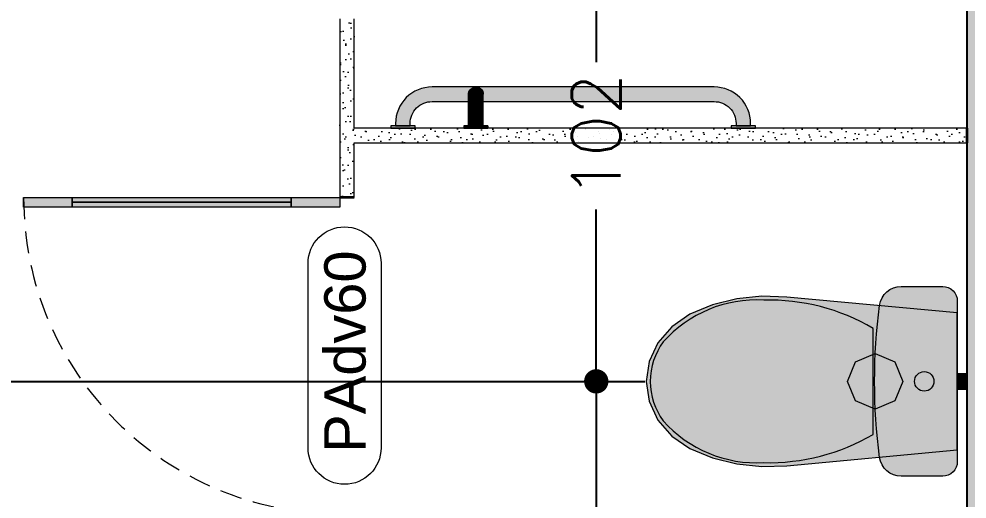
# Model space of a CAD drawing. Header units: metres. Extents: x -1783 to 21505, y -57 to 13660.
# Drawn here: x 13968.9 to 14163.8, y 10641.3 to 10739.9 of the extents above; entities that cross this region are included whole.
import ezdxf

# ---------------------------------------------------------------- set-up
doc = ezdxf.new("R2010")
doc.units = ezdxf.units.M
doc.header["$MEASUREMENT"] = 0
doc.linetypes.add('Dashed', pattern=[0.07, 0.045, -0.025])
for name, color, linetype in [('cotas', 7, 'Continuous'), ('COTAS EXECUTIVO.EXEC', 7, 'Continuous'), ('Marcadores de Porta Archicad', 7, 'Continuous'), ('PAREDE CONSTRUIR', 7, 'Continuous'), ('Portas Archicad', 7, 'Continuous')]:
    doc.layers.add(name, color=color, linetype=linetype)
for name, color, linetype, lineweight, true_color in [('LOUCAS-METAIS.ARQ_Caneta_No__13', 7, 'Continuous', 0, 0xaaaaaa), ('LOUCAS-METAIS.ARQ_Caneta_No__18', 7, 'Continuous', 0, 0xdfdfdf), ('PAREDE.ARQ_Caneta_No__97', 7, 'Continuous', 5, 0x6b6b6b), ('Portas Archicad_Caneta_No__9', 7, 'Continuous', 5, 0x020202), ('Portas Archicad_Caneta_No__97', 7, 'Continuous', 5, 0x6b6b6b)]:
    doc.layers.add(name, color=color, linetype=linetype, lineweight=lineweight, true_color=true_color)
for name, color, linetype, lineweight in [('LOUCAS-METAIS.ARQ_Caneta_No__96', 252, 'Continuous', 0), ('Marcadores de Porta Archicad_Caneta_No__7', 7, 'Continuous', 13), ('PAREDE CONSTRUIR_Caneta_No__241', 7, 'Continuous', 13), ('PAREDE.ARQ_Caneta_No__1', 7, 'Continuous', 35), ('PAREDE.ARQ_Caneta_No__241', 7, 'Continuous', 13), ('Portas Archicad_Caneta_No__1', 7, 'Continuous', 35)]:
    doc.layers.add(name, color=color, linetype=linetype, lineweight=lineweight)
doc.styles.add('GENERATED_STYLE_1', font='arial.ttf')
doc.styles.add('R80', font='romans.shx', dxfattribs={"height": 10})
doc.dimstyles.new('1-50', dxfattribs={"dimtxt": 10, "dimasz": 5, "dimexe": 10, "dimexo": 10, "dimgap": 3, "dimtad": 1, "dimdec": 1, "dimrnd": 1, "dimdsep": 46, "dimtxsty": 'R80', "dimblk": 'DOT', "dimcen": 0, "dimclrd": 252, "dimclre": 252, "dimclrt": 252, "dimadec": 0, "dimazin": 0, "dimtfac": 1, "dimtdec": 1, "dimtix": 1, "dimtmove": 2, "dimatfit": 3, "dimldrblk": 'DOT', "dimfxl": 1, "dimtolj": 1, "dimarcsym": 0})
pattern_1 = [(45, (18585.2446, 16076.2687), (-1.59099026, 1.59099026), [0, -1.5, 0, -2.25]), (110, (18590.2446, 16076.2687), (2.1143084, 0.7695453), [0, -1.1, 0, -1.9])]

# ---------------------------------------------------------------- blocks, each defined once
blk = doc.blocks.new('_Dot')
at = {"color": 0, "linetype": 'ByBlock', "lineweight": -2}
blk.add_line((-0.5, 0), (-1, 0), dxfattribs=at)
at = {"color": 0, "linetype": 'ByBlock', "const_width": 0.5}
blk.add_lwpolyline([(-0.25, 0, 1), (0.25, 0, 1)], format="xyb", close=True, dxfattribs=at)
blk = doc.blocks.new('*D7170')
at = {"layer": 'COTAS EXECUTIVO.EXEC', "color": 252, "lineweight": -2, "transparency": 16777216}
for p, q in [((13803.44, 10665.44), (14097.6, 10665.44)), ((14087.6, 10660.44), (14087.6, 10629.18)), ((14087.6, 10568.44), (14087.6, 10598.9)), ((13805.92, 10563.44), (14097.6, 10563.44))]:
    blk.add_line(p, q, dxfattribs=at)
at = {"layer": 'COTAS EXECUTIVO.EXEC', "color": 252, "lineweight": -2, "transparency": 16777216, "xscale": 5, "yscale": 5, "zscale": 5}
for p, rotation in [((14087.6, 10665.44), 90), ((14087.6, 10563.44), 270)]:
    blk.add_blockref('_Dot', p, dxfattribs=dict(at, rotation=rotation))
at = {"layer": 'COTAS EXECUTIVO.EXEC', "color": 252, "transparency": 16777216, "insert": (14087.6, 10614.04), "char_height": 10, "attachment_point": 5, "rotation": 90, "style": 'R80'}
blk.add_mtext('\\A1;102', dxfattribs=at)
blk = doc.blocks.new('*D7171')
at = {"layer": 'COTAS EXECUTIVO.EXEC', "color": 252, "lineweight": -2, "transparency": 16777216}
for p, q in [((13788.01, 10767.13), (14097.6, 10767.13)), ((14087.6, 10762.13), (14087.6, 10731.03)), ((14087.6, 10670.44), (14087.6, 10700.74)), ((13803.44, 10665.44), (14097.6, 10665.44))]:
    blk.add_line(p, q, dxfattribs=at)
at = {"layer": 'COTAS EXECUTIVO.EXEC', "color": 252, "lineweight": -2, "transparency": 16777216, "xscale": 5, "yscale": 5, "zscale": 5}
for p, rotation in [((14087.6, 10767.13), 90), ((14087.6, 10665.44), 270)]:
    blk.add_blockref('_Dot', p, dxfattribs=dict(at, rotation=rotation))
at = {"layer": 'COTAS EXECUTIVO.EXEC', "color": 252, "transparency": 16777216, "insert": (14087.6, 10715.88), "char_height": 10, "attachment_point": 5, "rotation": 90, "style": 'R80'}
blk.add_mtext('\\A1;102', dxfattribs=at)
blk = doc.blocks.new('*D7205')
at = {"layer": 'COTAS EXECUTIVO.EXEC', "color": 252, "lineweight": -2, "transparency": 16777216}
for p, q in [((14073.86, 10816.21), (13105.31, 10816.21)), ((13115.31, 10811.21), (13115.31, 10615.82)), ((13115.31, 10416.21), (13115.31, 10584.11)), ((13538.84, 10411.21), (13105.31, 10411.21))]:
    blk.add_line(p, q, dxfattribs=at)
at = {"layer": 'COTAS EXECUTIVO.EXEC', "color": 252, "lineweight": -2, "transparency": 16777216, "xscale": 5, "yscale": 5, "zscale": 5}
for p, rotation in [((13115.31, 10816.21), 90), ((13115.31, 10411.21), 270)]:
    blk.add_blockref('_Dot', p, dxfattribs=dict(at, rotation=rotation))
at = {"layer": 'COTAS EXECUTIVO.EXEC', "color": 252, "transparency": 16777216, "insert": (13115.31, 10599.97), "char_height": 10, "attachment_point": 5, "rotation": 90, "style": 'R80'}
blk.add_mtext('\\A1;405', dxfattribs=at)
blk = doc.blocks.new('*D7317')
at = {"layer": 'COTAS EXECUTIVO.EXEC', "color": 252, "lineweight": -2, "transparency": 16777216}
for p, q in [((14093.86, 10816.21), (14275.71, 10816.21)), ((14265.71, 10811.21), (14265.71, 10615.82)), ((14265.71, 10416.21), (14265.71, 10584.11)), ((13558.84, 10411.21), (14275.71, 10411.21))]:
    blk.add_line(p, q, dxfattribs=at)
at = {"layer": 'COTAS EXECUTIVO.EXEC', "color": 252, "lineweight": -2, "transparency": 16777216, "xscale": 5, "yscale": 5, "zscale": 5}
for p, rotation in [((14265.71, 10816.21), 90), ((14265.71, 10411.21), 270)]:
    blk.add_blockref('_Dot', p, dxfattribs=dict(at, rotation=rotation))
at = {"layer": 'COTAS EXECUTIVO.EXEC', "color": 252, "transparency": 16777216, "insert": (14265.71, 10599.97), "char_height": 10, "attachment_point": 5, "rotation": 90, "style": 'R80'}
blk.add_mtext('\\A1;405', dxfattribs=at)
blk = doc.blocks.new('Door 26_5')
at = {"layer": 'Portas Archicad', "linetype": 'Continuous', "lineweight": 0, "true_color": 0xffffff}
for points in [[(0.325, 0.65), (0.305, 0.65), (0.305, 0.55), (0.325, 0.55)], [(0.315, 0.55), (0.305, 0.55), (0.305, 0.1), (0.315, 0.1)], [(0.325, 0.55), (0.315, 0.55), (0.315, 0.1), (0.325, 0.1)], [(0.305, 0), (0.325, 0), (0.325, 0.1), (0.305, 0.1)]]:
    blk.add_hatch(color=7, dxfattribs=at).paths.add_polyline_path(points)
at = {"layer": 'Portas Archicad_Caneta_No__1', "color": 7, "linetype": 'Continuous', "lineweight": 35}
for p, q in [((-0.325, -0.03), (-0.325, 0)), ((-0.325, -0.03), (-0.325, 0)), ((0.325, -0.03), (0.325, 0)), ((0.325, -0.03), (0.325, 0))]:
    blk.add_line(p, q, dxfattribs=at)
at = {"layer": 'Portas Archicad_Caneta_No__9', "color": 18, "linetype": 'Continuous', "lineweight": 5, "true_color": 0x020202}
for p, q in [((0.305, 0.55), (0.305, 0.65)), ((0.305, 0.65), (0.325, 0.65)), ((0.325, 0.65), (0.325, 0.55)), ((0.325, 0.55), (0.305, 0.55)), ((0.315, 0.55), (0.315, 0.1)), ((0.305, 0), (0.305, 0.1)), ((0.305, 0.1), (0.325, 0.1)), ((0.325, 0.1), (0.325, 0)), ((0.325, 0), (0.305, 0))]:
    blk.add_line(p, q, dxfattribs=at)
at = {"layer": 'Portas Archicad_Caneta_No__9', "color": 18, "linetype": 'Continuous', "lineweight": 5, "true_color": 0x020202, "flags": 128}
for points in [[(0.315, 0.55), (0.315, 0.1), (0.305, 0.1), (0.305, 0.55)], [(0.325, 0.55), (0.325, 0.1), (0.315, 0.1), (0.315, 0.55)]]:
    blk.add_lwpolyline(points, close=True, dxfattribs=at)
at = {"layer": 'Portas Archicad_Caneta_No__97', "color": 251, "linetype": 'Dashed', "lineweight": 5, "true_color": 0x6b6b6b}
blk.add_arc((0.325, 0), 0.65, 90, 180, dxfattribs=at)
blk = doc.blocks.new('WC Disabled 26')
at = {"layer": 'LOUCAS-METAIS.ARQ_Caneta_No__18', "linetype": 'Continuous', "lineweight": 0, "true_color": 0xdfdfdf}
for points in [[(-0.0113, -0.02), (0, -0.02), (0, 0), (-0.0113, 0)], [(0, -0.02), (0.0113, -0.02), (0.0113, 0), (0, 0)], [(0.0113, -0.02), (0.016, -0.02), (0.016, 0), (0.0113, 0)], [(-0.016, -0.02), (-0.0113, -0.02), (-0.0113, 0), (-0.016, 0)], [(0.165, -0.02), (-0.165, -0.02, 0.414214), (-0.195, -0.05), (-0.195, -0.1354, 0.375967), (-0.1562, -0.1797, 0.066259), (0.1562, -0.1797, 0.375967), (0.195, -0.1354), (0.195, -0.05, 0.414214)], [(-0.1694, -0.4734), (-0.157, -0.5232), (-0.138, -0.5701), (-0.1124, -0.6073), (-0.0794, -0.6358), (-0.041, -0.6538), (0, -0.66), (0.041, -0.6538), (0.0794, -0.6358), (0.1124, -0.6073), (0.138, -0.5701), (0.157, -0.5232), (0.1694, -0.4734), (0.1749, -0.4221), (0.1733, -0.3704), (0.141, -0.02), (-0.141, -0.02), (-0.1733, -0.3704), (-0.1749, -0.4221)]]:
    blk.add_hatch(color=254, dxfattribs=at).paths.add_polyline_path(points)
at = {"layer": 'LOUCAS-METAIS.ARQ_Caneta_No__13', "color": 253, "linetype": 'Continuous', "lineweight": 0, "true_color": 0xaaaaaa}
for p, q in [((-0.0113, 0), (0, 0)), ((0, 0), (0.0113, 0)), ((0.0113, 0), (0.016, 0)), ((0.016, -0.02), (0.016, 0)), ((-0.016, 0), (-0.0113, 0)), ((-0.016, -0.02), (-0.016, 0)), ((-0.016, -0.02), (-0.0113, -0.02)), ((-0.0113, -0.02), (0, -0.02)), ((0, -0.02), (0.0113, -0.02)), ((0.0113, -0.02), (0.016, -0.02)), ((-0.0403, -0.1484), (0, -0.1317)), ((0, -0.1317), (0.0403, -0.1484)), ((-0.057, -0.1887), (-0.0403, -0.1484)), ((0.0403, -0.1484), (0.057, -0.1887)), ((0, -0.193), (-0.1089, -0.193)), ((-0.0403, -0.229), (-0.057, -0.1887)), ((0.1089, -0.193), (0, -0.193)), ((0.057, -0.1887), (0.0403, -0.229)), ((0, -0.2457), (-0.0403, -0.229)), ((0.0403, -0.229), (0, -0.2457))]:
    blk.add_line(p, q, dxfattribs=at)
at = {"layer": 'LOUCAS-METAIS.ARQ_Caneta_No__13', "color": 253, "linetype": 'Continuous', "lineweight": 0, "true_color": 0xaaaaaa, "flags": 128}
blk.add_lwpolyline([(0.165, -0.02, -0.414214), (0.195, -0.05), (0.195, -0.1354, -0.375967), (0.1562, -0.1797, -0.066259), (-0.1562, -0.1797, -0.375967), (-0.195, -0.1354), (-0.195, -0.05, -0.414214), (-0.165, -0.02)], format="xyb", close=True, dxfattribs=at)
blk.add_lwpolyline([(-0.1694, -0.4734), (-0.157, -0.5232), (-0.138, -0.5701), (-0.1124, -0.6073), (-0.0794, -0.6358), (-0.041, -0.6538), (0, -0.66), (0.041, -0.6538), (0.0794, -0.6358), (0.1124, -0.6073), (0.138, -0.5701), (0.157, -0.5232), (0.1694, -0.4734), (0.1749, -0.4221), (0.1733, -0.3704), (0.141, -0.02), (-0.141, -0.02), (-0.1733, -0.3704), (-0.1749, -0.4221)], close=True, dxfattribs=at)
at = {"layer": 'LOUCAS-METAIS.ARQ_Caneta_No__13', "color": 253, "linetype": 'Continuous', "lineweight": 0, "true_color": 0xaaaaaa}
blk.add_circle((0, -0.088), 0.02, dxfattribs=at)
for centre, major_axis, start_param, end_param in [((0.2581, -0.4079), (0, 0.4255), 1.041392, 1.594412), ((-0.2581, -0.4079), (0, 0.4255), 4.688771, 5.241791), ((0.0895, -0.4323), (0, 0.2571), 1.515065, 2.415654), ((-0.0895, -0.4323), (0, 0.2571), 3.867528, 4.768116), ((0.0008, -0.5128), (0, 0.1386), 2.509088, 3.135732), ((-0.0008, -0.5128), (0, 0.1386), 3.147454, 3.774097)]:
    blk.add_ellipse(centre, major_axis=major_axis, ratio=0.999377, start_param=start_param, end_param=end_param, dxfattribs=at)
blk = doc.blocks.new('Grab Bar 26_4')
at = {"layer": 'LOUCAS-METAIS.ARQ_Caneta_No__18', "linetype": 'Continuous', "lineweight": 0, "true_color": 0xdfdfdf}
for points in [[(-0.375, 0), (-0.375, -0.005), (-0.325, -0.005), (-0.325, 0)], [(0.325, 0), (0.325, -0.005), (0.375, -0.005), (0.375, 0)], [(-0.365, -0.005), (-0.365, -0.01, 0.414214), (-0.29, -0.085), (0.29, -0.085, 0.414214), (0.365, -0.01), (0.365, -0.005), (0.335, -0.005), (0.335, -0.01, -0.414214), (0.29, -0.055), (-0.29, -0.055, -0.414214), (-0.335, -0.01), (-0.335, -0.005)]]:
    blk.add_hatch(color=254, dxfattribs=at).paths.add_polyline_path(points)
at = {"layer": 'LOUCAS-METAIS.ARQ_Caneta_No__96', "color": 252, "linetype": 'Continuous', "lineweight": 0, "flags": 128}
for points in [[(-0.375, 0), (-0.375, -0.005), (-0.325, -0.005), (-0.325, 0)], [(0.325, 0), (0.325, -0.005), (0.375, -0.005), (0.375, 0)]]:
    blk.add_lwpolyline(points, close=True, dxfattribs=at)
blk.add_lwpolyline([(-0.365, -0.005), (-0.365, -0.01, 0.414214), (-0.29, -0.085), (0.29, -0.085, 0.414214), (0.365, -0.01), (0.365, -0.005), (0.335, -0.005), (0.335, -0.01, -0.414214), (0.29, -0.055), (-0.29, -0.055, -0.414214), (-0.335, -0.01), (-0.335, -0.005)], format="xyb", close=True, dxfattribs=at)
blk = doc.blocks.new('Grab Bar 26_3')
at = {"layer": 'LOUCAS-METAIS.ARQ_Caneta_No__18', "linetype": 'Continuous', "lineweight": 0, "true_color": 0xdfdfdf}
for points in [[(-0.017, 0), (-0.017, -0.005), (-0.0108, -0.005), (-0.0108, 0)], [(-0.0108, -0.005), (-0.0037, -0.005), (-0.0037, 0), (-0.0108, 0)], [(-0.0037, 0), (-0.0037, -0.005), (0.0037, -0.005), (0.0037, 0)], [(0.0037, -0.005), (0.0108, -0.005), (0.0108, 0), (0.0037, 0)], [(0.0108, 0), (0.0108, -0.005), (0.017, -0.005), (0.017, 0)], [(0.017, -0.005), (0.0217, -0.005), (0.0217, 0), (0.017, 0)], [(0.0217, -0.005), (0.0244, -0.005), (0.0244, 0), (0.0217, 0)], [(0.0244, 0), (0.0244, -0.005), (0.0249, -0.005), (0.0249, 0)], [(-0.0249, 0), (-0.0249, -0.005), (-0.0244, -0.005), (-0.0244, 0)], [(-0.0244, -0.005), (-0.0217, -0.005), (-0.0217, 0), (-0.0244, 0)], [(-0.0217, -0.005), (-0.017, -0.005), (-0.017, 0), (-0.0217, 0)], [(-0.015, -0.01), (-0.0147, -0.0102), (-0.0147, -0.005), (-0.015, -0.005)], [(-0.015, -0.01), (-0.015, -0.0234), (-0.0147, -0.024), (-0.0147, -0.0102)], [(-0.0147, -0.005), (-0.0147, -0.0102), (-0.014, -0.0103), (-0.014, -0.005)], [(-0.0147, -0.0102), (-0.0147, -0.024), (-0.014, -0.0246), (-0.014, -0.0103)], [(-0.014, -0.0103), (-0.0129, -0.0104), (-0.0129, -0.005), (-0.014, -0.005)], [(-0.014, -0.0246), (-0.0129, -0.0251), (-0.0129, -0.0104), (-0.014, -0.0103)], [(-0.0129, -0.005), (-0.0129, -0.0104), (-0.0113, -0.0106), (-0.0113, -0.005)], [(-0.0113, -0.0106), (-0.0129, -0.0104), (-0.0129, -0.0251), (-0.0113, -0.0256)], [(-0.0113, -0.005), (-0.0113, -0.0106), (-0.0094, -0.0107), (-0.0094, -0.005)], [(-0.0094, -0.0107), (-0.0113, -0.0106), (-0.0113, -0.0256), (-0.0094, -0.026)], [(-0.0094, -0.0107), (-0.0073, -0.0107), (-0.0073, -0.005), (-0.0094, -0.005)], [(-0.0094, -0.0107), (-0.0094, -0.026), (-0.0073, -0.0263), (-0.0073, -0.0107)], [(-0.0073, -0.005), (-0.0073, -0.0107), (-0.0049, -0.0108), (-0.0049, -0.005)], [(-0.0049, -0.0108), (-0.0073, -0.0107), (-0.0073, -0.0263), (-0.0049, -0.0265)], [(-0.0049, -0.005), (-0.0049, -0.0108), (-0.0023, -0.0108), (-0.0023, -0.005)], [(-0.0023, -0.0108), (-0.0049, -0.0108), (-0.0049, -0.0265), (-0.0023, -0.0267)], [(-0.0023, -0.005), (-0.0023, -0.0108), (0.0003, -0.0108), (0.0003, -0.005)], [(0.0003, -0.0108), (-0.0023, -0.0108), (-0.0023, -0.0267), (0.0003, -0.0267)], [(0.0003, -0.005), (0.0003, -0.0108), (0.0029, -0.0108), (0.0029, -0.005)], [(0.0029, -0.0108), (0.0003, -0.0108), (0.0003, -0.0267), (0.0029, -0.0266)], [(0.0029, -0.0108), (0.0054, -0.0108), (0.0054, -0.005), (0.0029, -0.005)], [(0.0029, -0.0266), (0.0054, -0.0265), (0.0054, -0.0108), (0.0029, -0.0108)], [(0.0054, -0.005), (0.0054, -0.0108), (0.0077, -0.0107), (0.0077, -0.005)], [(0.0077, -0.0107), (0.0054, -0.0108), (0.0054, -0.0265), (0.0077, -0.0262)], [(0.0077, -0.005), (0.0077, -0.0107), (0.0098, -0.0106), (0.0098, -0.005)], [(0.0098, -0.0106), (0.0077, -0.0107), (0.0077, -0.0262), (0.0098, -0.0259)], [(0.0098, -0.005), (0.0098, -0.0106), (0.0117, -0.0105), (0.0117, -0.005)], [(0.0098, -0.0106), (0.0098, -0.0259), (0.0117, -0.0255), (0.0117, -0.0105)], [(0.0117, -0.005), (0.0117, -0.0105), (0.0131, -0.0104), (0.0131, -0.005)], [(0.0131, -0.0104), (0.0117, -0.0105), (0.0117, -0.0255), (0.0131, -0.025)], [(0.0131, -0.005), (0.0131, -0.0104), (0.0142, -0.0103), (0.0142, -0.005)], [(0.0142, -0.0103), (0.0131, -0.0104), (0.0131, -0.025), (0.0142, -0.0244)], [(0.0142, -0.005), (0.0142, -0.0103), (0.0148, -0.0101), (0.0148, -0.005)], [(0.0142, -0.0103), (0.0142, -0.0244), (0.0148, -0.0239), (0.0148, -0.0101)], [(0.015, -0.005), (0.0148, -0.005), (0.0148, -0.0101), (0.015, -0.01)], [(0.0148, -0.0101), (0.0148, -0.0239), (0.015, -0.0233), (0.015, -0.01)], [(-0.0147, -0.024), (-0.015, -0.0234), (-0.015, -0.0361), (-0.0147, -0.0373)], [(-0.015, -0.0476), (-0.0147, -0.0492), (-0.0147, -0.0373), (-0.015, -0.0361)], [(-0.0147, -0.024), (-0.0147, -0.0373), (-0.014, -0.0384), (-0.014, -0.0246)], [(-0.014, -0.0384), (-0.0147, -0.0373), (-0.0147, -0.0492), (-0.014, -0.0508)], [(-0.014, -0.0246), (-0.014, -0.0384), (-0.0129, -0.0394), (-0.0129, -0.0251)], [(-0.014, -0.0508), (-0.0129, -0.0523), (-0.0129, -0.0394), (-0.014, -0.0384)], [(-0.0129, -0.0251), (-0.0129, -0.0394), (-0.0113, -0.0403), (-0.0113, -0.0256)], [(-0.0094, -0.026), (-0.0113, -0.0256), (-0.0113, -0.0403), (-0.0094, -0.0411)], [(-0.0094, -0.0411), (-0.0073, -0.0418), (-0.0073, -0.0263), (-0.0094, -0.026)], [(-0.0049, -0.0265), (-0.0073, -0.0263), (-0.0073, -0.0418), (-0.0049, -0.0422)], [(-0.0023, -0.0267), (-0.0049, -0.0265), (-0.0049, -0.0422), (-0.0023, -0.0425)], [(0.0003, -0.0267), (-0.0023, -0.0267), (-0.0023, -0.0425), (0.0003, -0.0426)], [(0.0029, -0.0266), (0.0003, -0.0267), (0.0003, -0.0426), (0.0029, -0.0425)], [(0.0029, -0.0425), (0.0054, -0.0421), (0.0054, -0.0265), (0.0029, -0.0266)], [(0.0077, -0.0262), (0.0054, -0.0265), (0.0054, -0.0421), (0.0077, -0.0416)], [(0.0098, -0.0259), (0.0077, -0.0262), (0.0077, -0.0416), (0.0098, -0.041)], [(0.0098, -0.0259), (0.0098, -0.041), (0.0117, -0.0402), (0.0117, -0.0255)], [(0.0117, -0.0255), (0.0117, -0.0402), (0.0131, -0.0392), (0.0131, -0.025)], [(0.0131, -0.025), (0.0131, -0.0392), (0.0142, -0.0382), (0.0142, -0.0244)], [(0.0142, -0.0382), (0.0131, -0.0392), (0.0131, -0.052), (0.0142, -0.0505)], [(0.0142, -0.0244), (0.0142, -0.0382), (0.0148, -0.0371), (0.0148, -0.0239)], [(0.0142, -0.0505), (0.0148, -0.0489), (0.0148, -0.0371), (0.0142, -0.0382)], [(0.015, -0.0233), (0.0148, -0.0239), (0.0148, -0.0371), (0.015, -0.0359)], [(0.0148, -0.0371), (0.0148, -0.0489), (0.015, -0.0472), (0.015, -0.0359)], [(-0.0147, -0.0492), (-0.015, -0.0476), (-0.015, -0.0571), (-0.0147, -0.0592)], [(-0.0147, -0.0592), (-0.015, -0.0571), (-0.015, -0.0643), (-0.0147, -0.0667)], [(-0.014, -0.0508), (-0.0147, -0.0492), (-0.0147, -0.0592), (-0.014, -0.0611)], [(-0.014, -0.0508), (-0.014, -0.0611), (-0.0129, -0.063), (-0.0129, -0.0523)], [(-0.0129, -0.0394), (-0.0129, -0.0523), (-0.0113, -0.0536), (-0.0113, -0.0403)], [(-0.0129, -0.0523), (-0.0129, -0.063), (-0.0113, -0.0647), (-0.0113, -0.0536)], [(-0.0113, -0.0403), (-0.0113, -0.0536), (-0.0094, -0.0547), (-0.0094, -0.0411)], [(-0.0113, -0.0647), (-0.0094, -0.0661), (-0.0094, -0.0547), (-0.0113, -0.0536)], [(-0.0094, -0.0411), (-0.0094, -0.0547), (-0.0073, -0.0556), (-0.0073, -0.0418)], [(-0.0094, -0.0547), (-0.0094, -0.0661), (-0.0073, -0.0672), (-0.0073, -0.0556)], [(-0.0073, -0.0418), (-0.0073, -0.0556), (-0.0049, -0.0563), (-0.0049, -0.0422)], [(-0.0073, -0.0556), (-0.0073, -0.0672), (-0.0049, -0.0681), (-0.0049, -0.0563)], [(-0.0049, -0.0563), (-0.0023, -0.0567), (-0.0023, -0.0425), (-0.0049, -0.0422)], [(-0.0049, -0.0563), (-0.0049, -0.0681), (-0.0023, -0.0686), (-0.0023, -0.0567)], [(-0.0023, -0.0425), (-0.0023, -0.0567), (0.0003, -0.0568), (0.0003, -0.0426)], [(-0.0023, -0.0686), (0.0003, -0.0687), (0.0003, -0.0568), (-0.0023, -0.0567)], [(0.0003, -0.0426), (0.0003, -0.0568), (0.0029, -0.0566), (0.0029, -0.0425)], [(0.0003, -0.0687), (0.0029, -0.0685), (0.0029, -0.0566), (0.0003, -0.0568)], [(0.0029, -0.0425), (0.0029, -0.0566), (0.0054, -0.0562), (0.0054, -0.0421)], [(0.0029, -0.0566), (0.0029, -0.0685), (0.0054, -0.0679), (0.0054, -0.0562)], [(0.0054, -0.0421), (0.0054, -0.0562), (0.0077, -0.0555), (0.0077, -0.0416)], [(0.0054, -0.0562), (0.0054, -0.0679), (0.0077, -0.067), (0.0077, -0.0555)], [(0.0077, -0.0416), (0.0077, -0.0555), (0.0098, -0.0545), (0.0098, -0.041)], [(0.0077, -0.0555), (0.0077, -0.067), (0.0098, -0.0658), (0.0098, -0.0545)], [(0.0098, -0.041), (0.0098, -0.0545), (0.0117, -0.0533), (0.0117, -0.0402)], [(0.0098, -0.0658), (0.0117, -0.0643), (0.0117, -0.0533), (0.0098, -0.0545)], [(0.0117, -0.0402), (0.0117, -0.0533), (0.0131, -0.052), (0.0131, -0.0392)], [(0.0117, -0.0533), (0.0117, -0.0643), (0.0131, -0.0626), (0.0131, -0.052)], [(0.0131, -0.0626), (0.0142, -0.0608), (0.0142, -0.0505), (0.0131, -0.052)], [(0.0142, -0.0505), (0.0142, -0.0608), (0.0148, -0.0588), (0.0148, -0.0489)], [(0.015, -0.0472), (0.0148, -0.0489), (0.0148, -0.0588), (0.015, -0.0567)], [(0.015, -0.0567), (0.0148, -0.0588), (0.0148, -0.0662), (0.015, -0.0638)], [(-0.015, -0.0688), (-0.0147, -0.0713), (-0.0147, -0.0667), (-0.015, -0.0643)], [(-0.0147, -0.0713), (-0.015, -0.0688), (-0.015, -0.0703), (-0.0147, -0.0729)], [(-0.0147, -0.0592), (-0.0147, -0.0667), (-0.014, -0.0689), (-0.014, -0.0611)], [(-0.0147, -0.0667), (-0.0147, -0.0713), (-0.014, -0.0738), (-0.014, -0.0689)], [(-0.014, -0.0738), (-0.0147, -0.0713), (-0.0147, -0.0729), (-0.014, -0.0754)], [(-0.014, -0.0611), (-0.014, -0.0689), (-0.0129, -0.0711), (-0.0129, -0.063)], [(-0.014, -0.0689), (-0.014, -0.0738), (-0.0129, -0.0761), (-0.0129, -0.0711)], [(-0.014, -0.0754), (-0.0129, -0.0777), (-0.0129, -0.0761), (-0.014, -0.0738)], [(-0.0129, -0.0711), (-0.0113, -0.073), (-0.0113, -0.0647), (-0.0129, -0.063)], [(-0.0129, -0.0711), (-0.0129, -0.0761), (-0.0113, -0.0782), (-0.0113, -0.073)], [(-0.0113, -0.0782), (-0.0129, -0.0761), (-0.0129, -0.0777), (-0.0113, -0.0798)], [(-0.0113, -0.0647), (-0.0113, -0.073), (-0.0094, -0.0746), (-0.0094, -0.0661)], [(-0.0113, -0.073), (-0.0113, -0.0782), (-0.0094, -0.0799), (-0.0094, -0.0746)], [(-0.0094, -0.0661), (-0.0094, -0.0746), (-0.0073, -0.076), (-0.0073, -0.0672)], [(-0.0094, -0.0746), (-0.0094, -0.0799), (-0.0073, -0.0814), (-0.0073, -0.076)], [(-0.0073, -0.076), (-0.0049, -0.0769), (-0.0049, -0.0681), (-0.0073, -0.0672)], [(-0.0073, -0.0814), (-0.0049, -0.0824), (-0.0049, -0.0769), (-0.0073, -0.076)], [(-0.0049, -0.0769), (-0.0023, -0.0775), (-0.0023, -0.0686), (-0.0049, -0.0681)], [(-0.0049, -0.0824), (-0.0023, -0.083), (-0.0023, -0.0775), (-0.0049, -0.0769)], [(-0.0023, -0.0775), (0.0003, -0.0777), (0.0003, -0.0687), (-0.0023, -0.0686)], [(-0.0023, -0.083), (0.0003, -0.0832), (0.0003, -0.0777), (-0.0023, -0.0775)], [(0.0003, -0.0687), (0.0003, -0.0777), (0.0029, -0.0774), (0.0029, -0.0685)], [(0.0003, -0.0777), (0.0003, -0.0832), (0.0029, -0.0829), (0.0029, -0.0774)], [(0.0029, -0.0685), (0.0029, -0.0774), (0.0054, -0.0768), (0.0054, -0.0679)], [(0.0029, -0.0774), (0.0029, -0.0829), (0.0054, -0.0822), (0.0054, -0.0768)], [(0.0054, -0.0679), (0.0054, -0.0768), (0.0077, -0.0757), (0.0077, -0.067)], [(0.0054, -0.0822), (0.0077, -0.0811), (0.0077, -0.0757), (0.0054, -0.0768)], [(0.0077, -0.0757), (0.0098, -0.0743), (0.0098, -0.0658), (0.0077, -0.067)], [(0.0077, -0.0811), (0.0098, -0.0796), (0.0098, -0.0743), (0.0077, -0.0757)], [(0.0098, -0.0658), (0.0098, -0.0743), (0.0117, -0.0726), (0.0117, -0.0643)], [(0.0098, -0.0743), (0.0098, -0.0796), (0.0117, -0.0778), (0.0117, -0.0726)], [(0.0098, -0.0813), (0.0117, -0.0794), (0.0117, -0.0778), (0.0098, -0.0796)], [(0.0117, -0.0726), (0.0131, -0.0707), (0.0131, -0.0626), (0.0117, -0.0643)], [(0.0117, -0.0778), (0.0131, -0.0756), (0.0131, -0.0707), (0.0117, -0.0726)], [(0.0131, -0.0756), (0.0117, -0.0778), (0.0117, -0.0794), (0.0131, -0.0773)], [(0.0131, -0.0626), (0.0131, -0.0707), (0.0142, -0.0685), (0.0142, -0.0608)], [(0.0131, -0.0707), (0.0131, -0.0756), (0.0142, -0.0733), (0.0142, -0.0685)], [(0.0142, -0.0733), (0.0131, -0.0756), (0.0131, -0.0773), (0.0142, -0.0749)], [(0.0142, -0.0608), (0.0142, -0.0685), (0.0148, -0.0662), (0.0148, -0.0588)], [(0.0142, -0.0685), (0.0142, -0.0733), (0.0148, -0.0708), (0.0148, -0.0662)], [(0.0142, -0.0749), (0.0148, -0.0723), (0.0148, -0.0708), (0.0142, -0.0733)], [(0.0148, -0.0662), (0.0148, -0.0708), (0.015, -0.0682), (0.015, -0.0638)], [(0.015, -0.0682), (0.0148, -0.0708), (0.0148, -0.0723), (0.015, -0.0697)], [(-0.0094, -0.0799), (-0.0113, -0.0782), (-0.0113, -0.0798), (-0.0094, -0.0817)], [(-0.0094, -0.0799), (-0.0094, -0.0817), (-0.0073, -0.0831), (-0.0073, -0.0814)], [(-0.0049, -0.0824), (-0.0073, -0.0814), (-0.0073, -0.0831), (-0.0049, -0.0842)], [(-0.0023, -0.083), (-0.0049, -0.0824), (-0.0049, -0.0842), (-0.0023, -0.0848)], [(0.0003, -0.0832), (-0.0023, -0.083), (-0.0023, -0.0848), (0.0003, -0.085)], [(0.0029, -0.0829), (0.0003, -0.0832), (0.0003, -0.085), (0.0029, -0.0847)], [(0.0029, -0.0829), (0.0029, -0.0847), (0.0054, -0.084), (0.0054, -0.0822)], [(0.0077, -0.0811), (0.0054, -0.0822), (0.0054, -0.084), (0.0077, -0.0829)], [(0.0098, -0.0796), (0.0077, -0.0811), (0.0077, -0.0829), (0.0098, -0.0813)]]:
    blk.add_hatch(color=254, dxfattribs=at).paths.add_polyline_path(points)
at = {"layer": 'LOUCAS-METAIS.ARQ_Caneta_No__96', "color": 252, "linetype": 'Continuous', "lineweight": 0}
for p, q in [((-0.0037, 0), (0.0037, 0)), ((0.0037, 0), (0.0108, 0)), ((0.0108, 0), (0.017, 0)), ((0.017, 0), (0.0217, 0)), ((0.0217, 0), (0.0244, 0)), ((0.0244, 0), (0.0249, 0)), ((0.0249, -0.005), (0.0249, 0)), ((-0.0249, 0), (-0.0244, 0)), ((-0.0249, -0.005), (-0.0249, 0)), ((-0.0249, -0.005), (-0.0244, -0.005)), ((-0.0244, 0), (-0.0217, 0)), ((-0.0244, -0.005), (-0.0217, -0.005)), ((-0.0217, 0), (-0.017, 0)), ((-0.0217, -0.005), (-0.017, -0.005)), ((-0.017, 0), (-0.0108, 0)), ((-0.017, -0.005), (-0.0108, -0.005)), ((-0.015, -0.005), (-0.015, -0.01)), ((-0.015, -0.01), (-0.015, -0.0234)), ((-0.0108, 0), (-0.0037, 0)), ((-0.0108, -0.005), (-0.0037, -0.005)), ((-0.0037, -0.005), (0.0037, -0.005)), ((0.0037, -0.005), (0.0108, -0.005)), ((0.0108, -0.005), (0.017, -0.005)), ((0.015, -0.005), (0.015, -0.01)), ((0.015, -0.01), (0.015, -0.0233)), ((0.017, -0.005), (0.0217, -0.005)), ((0.0217, -0.005), (0.0244, -0.005)), ((0.0244, -0.005), (0.0249, -0.005)), ((-0.015, -0.0234), (-0.015, -0.0361)), ((-0.015, -0.0361), (-0.015, -0.0476)), ((0.015, -0.0233), (0.015, -0.0359)), ((0.015, -0.0359), (0.015, -0.0472)), ((-0.015, -0.0476), (-0.015, -0.0571)), ((-0.015, -0.0571), (-0.015, -0.0643)), ((0.015, -0.0472), (0.015, -0.0567)), ((0.015, -0.0567), (0.015, -0.0638)), ((-0.015, -0.0643), (-0.015, -0.0688)), ((-0.015, -0.0688), (-0.015, -0.0703)), ((-0.0147, -0.0729), (-0.015, -0.0703)), ((-0.014, -0.0754), (-0.0147, -0.0729)), ((-0.0129, -0.0777), (-0.014, -0.0754)), ((-0.0113, -0.0798), (-0.0129, -0.0777)), ((0.0131, -0.0773), (0.0117, -0.0794)), ((0.0142, -0.0749), (0.0131, -0.0773)), ((0.0148, -0.0723), (0.0142, -0.0749)), ((0.015, -0.0697), (0.0148, -0.0723)), ((0.015, -0.0638), (0.015, -0.0682)), ((0.015, -0.0682), (0.015, -0.0697)), ((-0.0094, -0.0817), (-0.0113, -0.0798)), ((-0.0073, -0.0831), (-0.0094, -0.0817)), ((-0.0049, -0.0842), (-0.0073, -0.0831)), ((-0.0023, -0.0848), (-0.0049, -0.0842)), ((0.0003, -0.085), (-0.0023, -0.0848)), ((0.0029, -0.0847), (0.0003, -0.085)), ((0.0054, -0.084), (0.0029, -0.0847)), ((0.0077, -0.0829), (0.0054, -0.084)), ((0.0098, -0.0813), (0.0077, -0.0829)), ((0.0117, -0.0794), (0.0098, -0.0813))]:
    blk.add_line(p, q, dxfattribs=at)
blk = doc.blocks.new('D Marker 26_4')
at = {"layer": 'Marcadores de Porta Archicad_Caneta_No__7', "color": 7, "linetype": 'Continuous', "lineweight": 13, "flags": 128}
blk.add_lwpolyline([(0.1896, -0.105), (-0.1896, -0.105, -1), (-0.1896, 0.045), (0.1896, 0.045, -1)], format="xyb", close=True, dxfattribs=at)
at = {"layer": 'Marcadores de Porta Archicad_Caneta_No__7', "color": 7, "lineweight": 13, "insert": (0.1998, 0.0145), "char_height": 0.085, "attachment_point": 7, "rotation": 180, "style": 'GENERATED_STYLE_1'}
blk.add_mtext('\\A1;\\pt0;PAdv60', dxfattribs=at)

msp = doc.modelspace()

# ---------------------------------------------------------------- hatches: boundary and pattern name
at = {"layer": 'cotas'}
h = msp.add_hatch(color=7, dxfattribs=at)
h.dxf.hatch_style = 1
h.paths.add_polyline_path([(21504.961, 13659.963), (10304.961, 13659.963), (10304.961, 5739.963), (21504.961, 5739.963)])
h.paths.add_polyline_path([(10571.627, 13593.296), (21371.627, 13593.296), (21371.627, 5806.63), (10571.627, 5806.63)], flags=16)
at = {"layer": 'PAREDE CONSTRUIR', "linetype": 'Continuous', "lineweight": 0, "true_color": 0xffffff}
msp.add_hatch(color=7, dxfattribs=at).paths.add_polyline_path([(14163.841, 10816.212), (14163.841, 10411.212), (14166.841, 10411.212), (14166.841, 10816.212)])
at = {"layer": 'PAREDE.ARQ_Caneta_No__97', "linetype": 'Continuous', "lineweight": 5, "true_color": 0x6b6b6b}
h = msp.add_hatch(dxfattribs=at)
h.set_pattern_fill('CUT_STONE_0006', color=251, scale=100, style=0, pattern_type=2)
h.set_pattern_definition(pattern_1)
h.paths.add_polyline_path([(14037.841, 10739.912), (14034.841, 10739.912), (14034.841, 10703.24), (14037.841, 10703.24)])
h = msp.add_hatch(dxfattribs=at)
h.set_pattern_fill('CUT_STONE_0006', color=251, scale=100, style=0, pattern_type=2)
h.set_pattern_definition(pattern_1)
h.paths.add_polyline_path([(14037.841, 10714.44), (14163.841, 10714.44), (14163.841, 10717.44), (14037.841, 10717.44)])

# ---------------------------------------------------------------- linework, layer by layer
at = {"layer": 'COTAS EXECUTIVO.EXEC', "flags": 128}
msp.add_lwpolyline([(14163.841, 10816.212), (13854.008, 10816.212), (13854.008, 10411.112), (14163.841, 10411.112)], close=True, dxfattribs=at)
at = {"layer": 'PAREDE CONSTRUIR_Caneta_No__241', "color": 7, "linetype": 'Continuous', "lineweight": 13, "flags": 128}
msp.add_lwpolyline([(14163.841, 10816.212), (14163.841, 10411.212)], dxfattribs=at)
at = {"layer": 'PAREDE.ARQ_Caneta_No__1', "color": 7, "linetype": 'Continuous', "lineweight": 35}
msp.add_line((14037.841, 10703.24), (14034.841, 10703.24), dxfattribs=at)
at = {"layer": 'PAREDE.ARQ_Caneta_No__1', "color": 7, "linetype": 'Continuous', "lineweight": 35, "flags": 128}
msp.add_lwpolyline([(14163.841, 10714.44), (14163.841, 10717.44)], dxfattribs=at)
at = {"layer": 'PAREDE.ARQ_Caneta_No__241', "color": 7, "linetype": 'Continuous', "lineweight": 13, "flags": 128}
for points in [[(14034.841, 10739.912), (14034.841, 10703.24)], [(14037.841, 10717.44), (14037.841, 10739.912)], [(14163.841, 10717.44), (14037.841, 10717.44)], [(14037.841, 10703.24), (14037.841, 10714.44)], [(14037.841, 10714.44), (14163.841, 10714.44)]]:
    msp.add_lwpolyline(points, dxfattribs=at)

# ---------------------------------------------------------------- block references
at = {"layer": 'LOUCAS-METAIS.ARQ_Caneta_No__13', "color": 253, "linetype": 'Continuous', "lineweight": 0, "true_color": 0xaaaaaa, "xscale": 100, "yscale": 100, "zscale": 100, "rotation": 270.0001905508873}
msp.add_blockref('WC Disabled 26', (14163.841, 10665.439), dxfattribs=at)
at = {"layer": 'LOUCAS-METAIS.ARQ_Caneta_No__96', "color": 252, "linetype": 'Continuous', "lineweight": 0, "xscale": 100, "yscale": 100, "zscale": 100, "rotation": 180.0001661331099}
for name, p in [('Grab Bar 26_4', (14082.841, 10717.439)), ('Grab Bar 26_3', (14062.841, 10717.434))]:
    msp.add_blockref(name, p, dxfattribs=at)
at = {"layer": 'Marcadores de Porta Archicad', "color": 7, "lineweight": 5, "xscale": 100, "yscale": 100, "zscale": 100, "rotation": 270}
msp.add_blockref('D Marker 26_4', (14038.841, 10670.74), dxfattribs=at)
at = {"layer": 'Portas Archicad', "color": 252, "linetype": 'Continuous', "lineweight": 0, "xscale": 100, "yscale": 100, "zscale": 100, "rotation": 90}
msp.add_blockref('Door 26_5', (14034.841, 10670.74), dxfattribs=at)

# ---------------------------------------------------------------- dimensions: what is measured, and where the dimension line sits
at = {"layer": 'COTAS EXECUTIVO.EXEC'}
for base, p1, p2, picture, middle in [((13115.31, 10816.212), (13548.841, 10411.212), (14083.863, 10816.212), '*D7205', (13115.31, 10599.966)), ((14265.712, 10816.212), (13548.841, 10411.212), (14083.863, 10816.212), '*D7317', (14265.712, 10599.966)), ((14087.602, 10767.13), (13793.438, 10665.439), (13778.008, 10767.13), '*D7171', (14087.602, 10715.885)), ((14087.602, 10665.439), (13795.916, 10563.439), (13793.438, 10665.439), '*D7170', (14087.602, 10614.039))]:
    dim = msp.add_linear_dim(base=base, p1=p1, p2=p2, angle=90, dimstyle='1-50', dxfattribs=at)
    dim.commit()
    dim.dimension.update_dxf_attribs({"geometry": picture, "text_midpoint": middle, "dimtype": 160})

doc.saveas('drawing.dxf')
